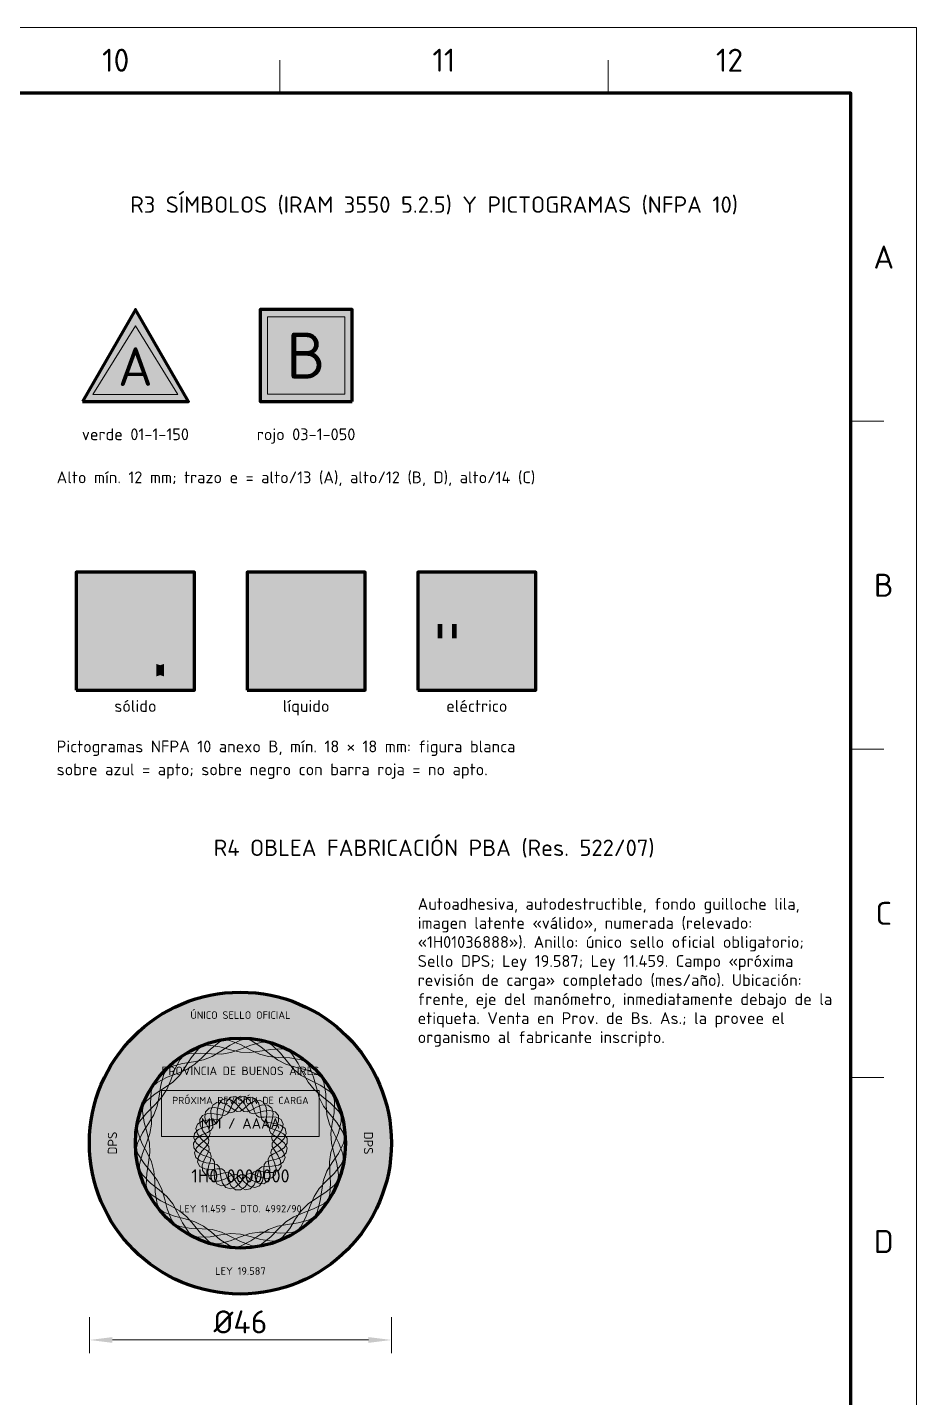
# Model space of a CAD drawing. Header units: millimetres. Extents: x 0 to 2382, y 0 to 420.
# Drawn here: x 2246.5 to 2382, y 211.2 to 420 of the extents above; entities that cross this region are included whole.
import ezdxf
from ezdxf.enums import TextEntityAlignment as Align

# ---------------------------------------------------------------- set-up
doc = ezdxf.new("R2010")
doc.units = ezdxf.units.MM
for name, color, linetype, lineweight in [('01-VISIBLE', 7, 'CONTINUOUS', 70), ('04-COTA', 3, 'CONTINUOUS', 18), ('06-TEXTO', 7, 'CONTINUOUS', 25), ('07-RECUADRO', 7, 'CONTINUOUS', 70), ('08-FINA', 5, 'CONTINUOUS', 18), ('13-GRAFICA', 30, 'CONTINUOUS', 18)]:
    doc.layers.add(name, color=color, linetype=linetype, lineweight=lineweight)
doc.styles.add('ISO3098', font='isocpeur.ttf')
doc.dimstyles.new('FLAMA-IRAM', dxfattribs={"dimtxt": 3.5, "dimasz": 3.5, "dimexe": 2, "dimexo": 1.5, "dimgap": 1, "dimtad": 1, "dimdec": 1, "dimtxsty": 'ISO3098', "dimblk": 'IRAM_FLECHA', "dimblk1": 'IRAM_FLECHA', "dimblk2": 'IRAM_FLECHA', "dimcen": 2.5, "dimclrd": 256, "dimclre": 256, "dimclrt": 256, "dimazin": 3, "dimtfac": 1, "dimtmove": 0, "dimatfit": 3, "dimlwd": 18, "dimlwe": 18})

# ---------------------------------------------------------------- blocks, each defined once
blk = doc.blocks.new('IRAM_FLECHA')
blk.add_solid([(0, 0), (-1, 0.125), (-1, -0.125)])

msp = doc.modelspace()

# ---------------------------------------------------------------- hatches: boundary and pattern name
at = {"layer": '13-GRAFICA', "true_color": 0x009146}
h = msp.add_hatch(color=7, dxfattribs=at)
h.dxf.hatch_style = 1
h.paths.add_polyline_path([(2254.917, 363), (2271.083, 363), (2263, 377)])
at = {"layer": '13-GRAFICA', "true_color": 0xc81e2d}
h = msp.add_hatch(color=7, dxfattribs=at)
h.dxf.hatch_style = 1
h.paths.add_polyline_path([(2296, 363), (2296, 377), (2282, 377), (2282, 363)])
at = {"layer": '13-GRAFICA', "true_color": 0x005eaa}
h = msp.add_hatch(color=7, dxfattribs=at)
h.dxf.hatch_style = 1
h.paths.add_polyline_path([(2272, 319), (2272, 337), (2254, 337), (2254, 319)])
h = msp.add_hatch(color=7, dxfattribs=at)
h.dxf.hatch_style = 1
h.paths.add_polyline_path([(2298, 319), (2298, 337), (2280, 337), (2280, 319)])
at = {"layer": '13-GRAFICA', "true_color": 0x191919}
h = msp.add_hatch(color=7, dxfattribs=at)
h.dxf.hatch_style = 1
h.paths.add_polyline_path([(2324, 319), (2324, 337), (2306, 337), (2306, 319)])
at = {"layer": '13-GRAFICA', "true_color": 0xc81e2d}
h = msp.add_hatch(color=7, dxfattribs=at)
h.dxf.hatch_style = 1
h.paths.add_polyline_path([(2306, 335.218), (2306, 337), (2307.782, 337), (2324, 320.782), (2324, 319), (2322.218, 319)])
at = {"layer": '13-GRAFICA', "true_color": 0xffffff}
h = msp.add_hatch(color=7, dxfattribs=at)
h.dxf.hatch_style = 1
h.paths.add_polyline_path([(2315.845, 326.656), (2315.819, 326.663), (2315.793, 326.672), (2315.768, 326.684), (2315.745, 326.699), (2315.723, 326.716), (2315.704, 326.735), (2315.686, 326.756), (2315.67, 326.778), (2315.657, 326.802), (2315.646, 326.828), (2314.926, 328.808), (2314.918, 328.834), (2314.913, 328.861), (2314.91, 328.888), (2314.91, 328.915), (2314.913, 328.943), (2314.919, 328.97), (2314.928, 328.996), (2314.939, 329.021), (2315.839, 330.821), (2315.851, 330.844), (2315.867, 330.865), (2315.884, 330.885), (2315.903, 330.904), (2315.923, 330.92), (2315.946, 330.934), (2315.969, 330.946), (2315.994, 330.956), (2316.019, 330.963), (2316.045, 330.968), (2316.071, 330.97), (2316.098, 330.969), (2316.124, 330.966), (2316.15, 330.961), (2316.175, 330.953), (2316.199, 330.942), (2316.222, 330.93), (2316.244, 330.915), (2316.264, 330.898), (2316.282, 330.879), (2316.299, 330.858), (2316.313, 330.836), (2316.609, 330.329), (2317.168, 332.565), (2317.176, 332.591), (2317.186, 332.616), (2317.199, 332.639), (2317.213, 332.661), (2317.23, 332.682), (2317.249, 332.701), (2317.27, 332.717), (2317.292, 332.732), (2317.316, 332.745), (2317.34, 332.755), (2317.366, 332.762), (2317.392, 332.767), (2317.419, 332.77), (2317.445, 332.77), (2317.472, 332.767), (2317.498, 332.761), (2317.523, 332.753), (2317.548, 332.743), (2317.571, 332.73), (2317.593, 332.715), (2317.614, 332.698), (2317.632, 332.679), (2317.649, 332.658), (2318.407, 331.609), (2318.872, 335.949), (2318.876, 335.975), (2318.883, 336.001), (2318.892, 336.027), (2318.904, 336.051), (2318.918, 336.074), (2318.934, 336.095), (2318.953, 336.115), (2318.973, 336.132), (2318.995, 336.148), (2319.019, 336.161), (2319.043, 336.172), (2319.069, 336.18), (2319.095, 336.186), (2319.122, 336.189), (2319.149, 336.19), (2319.176, 336.188), (2319.202, 336.183), (2319.228, 336.175), (2319.253, 336.165), (2319.277, 336.153), (2319.3, 336.138), (2319.32, 336.121), (2319.34, 336.102), (2319.357, 336.081), (2319.372, 336.059), (2319.384, 336.035), (2319.395, 336.01), (2319.402, 335.984), (2320.236, 332.572), (2320.708, 333.359), (2320.723, 333.381), (2320.74, 333.401), (2320.759, 333.42), (2320.779, 333.437), (2320.801, 333.452), (2320.825, 333.464), (2320.849, 333.474), (2320.875, 333.482), (2320.901, 333.487), (2320.927, 333.49), (2320.953, 333.49), (2320.98, 333.487), (2321.006, 333.482), (2321.031, 333.474), (2321.056, 333.464), (2321.079, 333.452), (2321.101, 333.437), (2321.121, 333.42), (2321.14, 333.401), (2321.157, 333.381), (2321.172, 333.359), (2321.184, 333.335), (2321.194, 333.311), (2321.202, 333.285), (2322.102, 329.685), (2322.107, 329.662), (2322.109, 329.638), (2322.11, 329.614), (2322.108, 329.591), (2322.105, 329.567), (2321.565, 326.867), (2321.558, 326.841), (2321.549, 326.816), (2321.538, 326.793), (2321.524, 326.77), (2321.509, 326.749), (2321.491, 326.729), (2321.471, 326.711), (2321.45, 326.695), (2321.427, 326.682), (2321.403, 326.671), (2321.378, 326.662), (2321.353, 326.655), (2321.326, 326.651), (2321.3, 326.65), (2315.9, 326.65), (2315.873, 326.651)])
h = msp.add_hatch(color=7, dxfattribs=at)
h.dxf.hatch_style = 1
h.paths.add_polyline_path([(2256.337, 328.53), (2256.318, 328.535), (2256.299, 328.542), (2256.281, 328.55), (2256.264, 328.561), (2256.249, 328.573), (2256.235, 328.587), (2256.222, 328.602), (2256.211, 328.618), (2256.201, 328.635), (2256.193, 328.654), (2255.675, 330.079), (2255.669, 330.098), (2255.665, 330.117), (2255.663, 330.137), (2255.664, 330.157), (2255.666, 330.176), (2255.67, 330.196), (2255.676, 330.214), (2255.684, 330.233), (2256.332, 331.529), (2256.341, 331.545), (2256.352, 331.561), (2256.364, 331.575), (2256.378, 331.588), (2256.393, 331.6), (2256.409, 331.61), (2256.426, 331.619), (2256.443, 331.626), (2256.462, 331.631), (2256.48, 331.634), (2256.499, 331.636), (2256.518, 331.636), (2256.537, 331.633), (2256.556, 331.629), (2256.574, 331.624), (2256.591, 331.616), (2256.608, 331.607), (2256.624, 331.596), (2256.638, 331.584), (2256.651, 331.57), (2256.663, 331.555), (2256.674, 331.54), (2256.886, 331.175), (2257.289, 332.785), (2257.295, 332.803), (2257.302, 332.821), (2257.311, 332.838), (2257.322, 332.854), (2257.334, 332.868), (2257.347, 332.882), (2257.362, 332.894), (2257.378, 332.905), (2257.395, 332.914), (2257.413, 332.921), (2257.431, 332.926), (2257.45, 332.93), (2257.469, 332.932), (2257.489, 332.932), (2257.508, 332.93), (2257.526, 332.926), (2257.545, 332.92), (2257.562, 332.913), (2257.579, 332.903), (2257.595, 332.892), (2257.61, 332.88), (2257.623, 332.866), (2257.635, 332.851), (2258.181, 332.096), (2258.516, 335.221), (2258.519, 335.24), (2258.523, 335.259), (2258.53, 335.277), (2258.539, 335.294), (2258.549, 335.311), (2258.561, 335.326), (2258.574, 335.34), (2258.589, 335.353), (2258.605, 335.364), (2258.621, 335.374), (2258.639, 335.382), (2258.658, 335.388), (2258.677, 335.392), (2258.696, 335.394), (2258.715, 335.394), (2258.735, 335.393), (2258.754, 335.389), (2258.772, 335.384), (2258.79, 335.376), (2258.807, 335.367), (2258.824, 335.357), (2258.839, 335.345), (2258.853, 335.331), (2258.865, 335.316), (2258.876, 335.3), (2258.885, 335.283), (2258.892, 335.265), (2258.898, 335.246), (2259.498, 332.789), (2259.838, 333.356), (2259.849, 333.372), (2259.861, 333.387), (2259.874, 333.4), (2259.889, 333.412), (2259.905, 333.423), (2259.922, 333.432), (2259.939, 333.439), (2259.958, 333.445), (2259.976, 333.448), (2259.995, 333.45), (2260.014, 333.45), (2260.033, 333.448), (2260.052, 333.445), (2260.07, 333.439), (2260.088, 333.432), (2260.105, 333.423), (2260.121, 333.412), (2260.135, 333.4), (2260.149, 333.386), (2260.161, 333.372), (2260.172, 333.356), (2260.181, 333.339), (2260.188, 333.321), (2260.193, 333.303), (2260.841, 330.711), (2260.845, 330.694), (2260.847, 330.677), (2260.847, 330.66), (2260.846, 330.643), (2260.843, 330.626), (2260.455, 328.682), (2260.45, 328.663), (2260.444, 328.645), (2260.435, 328.628), (2260.426, 328.612), (2260.414, 328.597), (2260.401, 328.582), (2260.387, 328.57), (2260.372, 328.558), (2260.356, 328.549), (2260.338, 328.54), (2260.32, 328.534), (2260.302, 328.529), (2260.283, 328.527), (2260.264, 328.526), (2256.376, 328.526), (2256.356, 328.527)])
h = msp.add_hatch(color=7, dxfattribs=at)
h.dxf.hatch_style = 1
h.paths.add_polyline_path([(2266.556, 328.759), (2267.095, 333.793), (2267.1, 333.824), (2267.108, 333.854), (2267.119, 333.884), (2267.132, 333.912), (2267.149, 333.938), (2267.168, 333.963), (2267.189, 333.986), (2267.213, 334.006), (2267.239, 334.024), (2267.266, 334.04), (2267.294, 334.052), (2267.324, 334.062), (2267.355, 334.069), (2267.364, 334.07), (2267.364, 323.007), (2266.196, 323.007), (2266.196, 329.257)])
h = msp.add_hatch(color=7, dxfattribs=at)
h.dxf.hatch_style = 1
h.paths.add_polyline_path([(2267.386, 334.073), (2267.417, 334.073), (2267.448, 334.07), (2267.479, 334.065), (2267.509, 334.056), (2267.538, 334.044), (2267.565, 334.03), (2267.591, 334.013), (2267.616, 333.993), (2267.638, 333.971), (2267.658, 333.947), (2267.675, 333.921), (2267.69, 333.893), (2267.702, 333.864), (2267.711, 333.834), (2268.678, 329.876), (2269.226, 330.789), (2269.243, 330.815), (2269.262, 330.838), (2269.284, 330.86), (2269.308, 330.88), (2269.334, 330.897), (2269.361, 330.911), (2269.389, 330.923), (2269.418, 330.932), (2269.449, 330.938), (2269.479, 330.941), (2269.51, 330.941), (2269.54, 330.938), (2269.571, 330.932), (2269.6, 330.923), (2269.628, 330.911), (2269.656, 330.897), (2269.681, 330.879), (2269.705, 330.86), (2269.727, 330.838), (2269.746, 330.814), (2269.763, 330.789), (2269.778, 330.762), (2269.789, 330.733), (2269.798, 330.704), (2270.842, 326.528), (2270.848, 326.501), (2270.851, 326.473), (2270.852, 326.446), (2270.85, 326.418), (2270.846, 326.391), (2270.275, 323.537), (2270.597, 322.543), (2269.11, 322.06), (2270.597, 321.577), (2270.153, 320.207), (2267.364, 321.113), (2267.364, 323.007), (2267.364, 334.07)])
h = msp.add_hatch(color=7, dxfattribs=at)
h.dxf.hatch_style = 1
h.paths.add_polyline_path([(2296.564, 320.996), (2296.131, 320.84), (2295.549, 320.704), (2294.84, 320.592), (2294.031, 320.509), (2293.153, 320.457), (2292.24, 320.44), (2291.327, 320.457), (2290.449, 320.509), (2289.64, 320.592), (2288.931, 320.704), (2288.349, 320.84), (2287.916, 320.996), (2287.65, 321.164), (2287.56, 321.34), (2287.65, 321.516), (2287.916, 321.684), (2288.316, 321.828), (2287.56, 323.906), (2287.56, 321.52), (2281.44, 321.52), (2281.44, 326.56), (2284.68, 329.44), (2287.56, 329.44), (2287.56, 324.959), (2288.595, 327.029), (2288.612, 327.059), (2288.632, 327.088), (2288.654, 327.114), (2288.68, 327.138), (2288.707, 327.16), (2288.736, 327.179), (2288.767, 327.195), (2288.8, 327.207), (2288.833, 327.217), (2288.867, 327.223), (2288.902, 327.226), (2288.937, 327.225), (2288.972, 327.221), (2289.006, 327.214), (2289.039, 327.203), (2289.071, 327.19), (2289.101, 327.173), (2289.13, 327.153), (2289.156, 327.13), (2289.181, 327.106), (2289.202, 327.078), (2289.221, 327.049), (2289.612, 326.38), (2290.35, 329.332), (2290.36, 329.366), (2290.374, 329.398), (2290.39, 329.429), (2290.41, 329.458), (2290.432, 329.486), (2290.457, 329.51), (2290.484, 329.533), (2290.514, 329.552), (2290.545, 329.568), (2290.577, 329.582), (2290.611, 329.592), (2290.646, 329.598), (2290.681, 329.602), (2290.716, 329.601), (2290.751, 329.598), (2290.785, 329.591), (2290.819, 329.58), (2290.851, 329.566), (2290.882, 329.549), (2290.911, 329.53), (2290.938, 329.507), (2290.963, 329.482), (2290.985, 329.454), (2291.985, 328.069), (2292.598, 333.798), (2292.604, 333.833), (2292.613, 333.867), (2292.625, 333.901), (2292.641, 333.933), (2292.66, 333.963), (2292.682, 333.991), (2292.706, 334.017), (2292.733, 334.04), (2292.762, 334.061), (2292.793, 334.078), (2292.825, 334.093), (2292.859, 334.104), (2292.894, 334.111), (2292.929, 334.116), (2292.965, 334.116), (2293, 334.113), (2293.035, 334.107), (2293.069, 334.097), (2293.102, 334.084), (2293.134, 334.067), (2293.163, 334.048), (2293.191, 334.025), (2293.216, 334), (2293.239, 333.973), (2293.259, 333.943), (2293.275, 333.912), (2293.289, 333.879), (2293.299, 333.845), (2294.4, 329.341), (2295.023, 330.379), (2295.043, 330.408), (2295.065, 330.435), (2295.09, 330.46), (2295.117, 330.482), (2295.146, 330.502), (2295.177, 330.518), (2295.209, 330.532), (2295.242, 330.542), (2295.277, 330.549), (2295.311, 330.552), (2295.346, 330.552), (2295.381, 330.549), (2295.416, 330.542), (2295.449, 330.532), (2295.481, 330.518), (2295.512, 330.502), (2295.541, 330.482), (2295.568, 330.46), (2295.593, 330.435), (2295.615, 330.408), (2295.635, 330.379), (2295.651, 330.348), (2295.664, 330.316), (2295.675, 330.282), (2296.863, 325.53), (2296.869, 325.5), (2296.872, 325.468), (2296.873, 325.437), (2296.871, 325.405), (2296.866, 325.374), (2296.158, 321.831), (2296.564, 321.684), (2296.83, 321.516), (2296.92, 321.34), (2296.83, 321.164)])
h = msp.add_hatch(color=7, dxfattribs=at)
h.dxf.hatch_style = 1
h.paths.add_polyline_path([(2263.407, 320.207), (2262.963, 321.577), (2264.45, 322.06), (2262.963, 322.543), (2263.262, 323.465), (2262.518, 325.51), (2262.509, 325.54), (2262.503, 325.571), (2262.5, 325.603), (2262.5, 325.635), (2262.504, 325.666), (2262.51, 325.697), (2262.52, 325.728), (2262.533, 325.757), (2263.577, 327.845), (2263.592, 327.872), (2263.609, 327.897), (2263.629, 327.92), (2263.651, 327.941), (2263.675, 327.96), (2263.701, 327.976), (2263.728, 327.99), (2263.757, 328.002), (2263.786, 328.01), (2263.816, 328.015), (2263.847, 328.018), (2263.877, 328.017), (2263.908, 328.014), (2263.938, 328.007), (2263.967, 327.998), (2263.995, 327.986), (2264.022, 327.971), (2264.047, 327.954), (2264.07, 327.934), (2264.092, 327.912), (2264.111, 327.888), (2264.127, 327.863), (2264.47, 327.275), (2265.119, 329.869), (2265.128, 329.898), (2265.14, 329.927), (2265.154, 329.954), (2265.172, 329.98), (2265.191, 330.004), (2265.213, 330.025), (2265.237, 330.045), (2265.263, 330.062), (2265.29, 330.077), (2265.319, 330.088), (2265.348, 330.097), (2265.379, 330.103), (2265.41, 330.106), (2265.441, 330.105), (2265.471, 330.102), (2265.502, 330.096), (2265.531, 330.087), (2265.559, 330.075), (2265.587, 330.06), (2265.612, 330.042), (2265.636, 330.022), (2265.657, 330), (2265.677, 329.976), (2266.196, 329.257), (2266.196, 323.007), (2266.196, 321.113)])
h = msp.add_hatch(color=7, dxfattribs=at)
h.dxf.hatch_style = 1
h.paths.add_polyline_path([(2279.918, 329.946), (2281.098, 330.772), (2282.956, 328.118), (2281.777, 327.292)])
h = msp.add_hatch(color=7, dxfattribs=at)
h.dxf.hatch_style = 1
h.paths.add_polyline_path([(2261.74, 328.36), (2260.84, 321.52), (2255.8, 321.52), (2254.9, 328.36)])
h = msp.add_hatch(color=7, dxfattribs=at)
h.dxf.hatch_style = 1
h.paths.add_polyline_path([(2307.08, 321.52), (2307.08, 329.08), (2309.06, 329.08), (2309.06, 326.92), (2309.06, 324.4), (2309.06, 321.52)])
h = msp.add_hatch(color=7, dxfattribs=at)
h.dxf.hatch_style = 1
h.paths.add_polyline_path([(2309.78, 329.08), (2309.78, 326.92), (2309.06, 326.92), (2309.06, 329.08)])
h = msp.add_hatch(color=7, dxfattribs=at)
h.dxf.hatch_style = 1
h.paths.add_polyline_path([(2309.78, 321.52), (2309.78, 324.4), (2309.78, 326.92), (2309.78, 329.08), (2311.22, 329.08), (2311.22, 326.92), (2311.22, 324.4), (2311.22, 321.52)])
h = msp.add_hatch(color=7, dxfattribs=at)
h.dxf.hatch_style = 1
h.paths.add_polyline_path([(2311.94, 329.08), (2311.94, 326.92), (2311.22, 326.92), (2311.22, 329.08)])
h = msp.add_hatch(color=7, dxfattribs=at)
h.dxf.hatch_style = 1
h.paths.add_polyline_path([(2313.92, 321.52), (2311.94, 321.52), (2311.94, 324.4), (2311.94, 326.92), (2311.94, 329.08), (2313.92, 329.08)])
h = msp.add_hatch(color=7, dxfattribs=at)
h.dxf.hatch_style = 1
h.paths.add_polyline_path([(2322.27, 320.433), (2322.305, 320.424), (2322.338, 320.413), (2322.37, 320.397), (2322.4, 320.379), (2322.428, 320.358), (2322.455, 320.335), (2322.478, 320.308), (2322.499, 320.28), (2322.517, 320.25), (2322.533, 320.218), (2322.544, 320.185), (2322.553, 320.15), (2322.558, 320.115), (2322.56, 320.08), (2322.558, 320.045), (2322.553, 320.01), (2322.544, 319.975), (2322.533, 319.942), (2322.517, 319.91), (2322.499, 319.88), (2322.478, 319.852), (2322.455, 319.825), (2322.428, 319.802), (2322.4, 319.781), (2322.37, 319.763), (2322.338, 319.747), (2322.305, 319.736), (2322.27, 319.727), (2322.235, 319.722), (2322.2, 319.72), (2318.24, 319.72), (2318.205, 319.722), (2318.17, 319.727), (2318.135, 319.736), (2318.102, 319.747), (2318.07, 319.763), (2318.04, 319.781), (2318.012, 319.802), (2317.985, 319.825), (2317.962, 319.852), (2317.941, 319.88), (2317.923, 319.91), (2317.907, 319.942), (2317.896, 319.975), (2317.887, 320.01), (2317.882, 320.045), (2317.88, 320.08), (2317.88, 321.52), (2316.08, 321.52), (2316.08, 324.76), (2316.8, 324.76), (2316.8, 326.56), (2317.34, 326.56), (2317.34, 324.76), (2319.14, 324.76), (2319.14, 326.56), (2319.68, 326.56), (2319.68, 324.76), (2320.4, 324.76), (2320.4, 321.52), (2318.6, 321.52), (2318.6, 320.44), (2322.2, 320.44), (2322.235, 320.438)])
h = msp.add_hatch(color=7, dxfattribs=at)
h.dxf.hatch_style = 1
h.paths.add_polyline_path([(2309.06, 321.52), (2309.06, 324.4), (2309.78, 324.4), (2309.78, 321.52)])
h = msp.add_hatch(color=7, dxfattribs=at)
h.dxf.hatch_style = 1
h.paths.add_polyline_path([(2311.22, 321.52), (2311.22, 324.4), (2311.94, 324.4), (2311.94, 321.52)])
h = msp.add_hatch(color=7, dxfattribs=at)
h.dxf.hatch_style = 1
h.paths.add_polyline_path([(2266.196, 321.113), (2266.196, 323.007), (2266.78, 322.817), (2267.364, 323.007), (2267.364, 321.113), (2266.78, 321.303)])
at = {"layer": '13-GRAFICA', "true_color": 0x6e46a0}
h = msp.add_hatch(color=7, dxfattribs=at)
h.dxf.hatch_style = 1
h.paths.add_polyline_path([(2263.141, 266.658), (2263.554, 267.042), (2263.977, 267.416), (2264.409, 267.779), (2264.85, 268.132), (2265.299, 268.474), (2265.756, 268.804), (2266.222, 269.124), (2266.695, 269.432), (2267.176, 269.728), (2267.663, 270.012), (2268.158, 270.284), (2268.659, 270.544), (2269.166, 270.792), (2269.679, 271.027), (2270.198, 271.249), (2270.722, 271.459), (2271.252, 271.656), (2271.785, 271.839), (2272.323, 272.01), (2272.866, 272.167), (2273.411, 272.311), (2273.961, 272.441), (2274.513, 272.558), (2275.068, 272.661), (2275.625, 272.751), (2276.185, 272.827), (2276.746, 272.889), (2277.308, 272.938), (2277.871, 272.972), (2278.436, 272.993), (2279, 273), (2279.564, 272.993), (2280.129, 272.972), (2280.692, 272.938), (2281.254, 272.889), (2281.815, 272.827), (2282.375, 272.751), (2282.932, 272.661), (2283.487, 272.558), (2284.039, 272.441), (2284.589, 272.311), (2285.134, 272.167), (2285.677, 272.01), (2286.215, 271.839), (2286.748, 271.656), (2287.278, 271.459), (2287.802, 271.249), (2288.321, 271.027), (2288.834, 270.792), (2289.341, 270.544), (2289.842, 270.284), (2290.337, 270.012), (2290.824, 269.728), (2291.305, 269.432), (2291.778, 269.124), (2292.244, 268.804), (2292.701, 268.474), (2293.15, 268.132), (2293.591, 267.779), (2294.023, 267.416), (2294.446, 267.042), (2294.859, 266.658), (2295, 266.521), (2295, 250), (2294.995, 250.393), (2294.981, 250.785), (2294.957, 251.177), (2294.923, 251.568), (2294.88, 251.959), (2294.827, 252.348), (2294.764, 252.735), (2294.693, 253.121), (2294.611, 253.506), (2294.521, 253.888), (2294.42, 254.267), (2294.311, 254.645), (2294.192, 255.019), (2294.065, 255.39), (2293.928, 255.758), (2293.782, 256.123), (2293.627, 256.484), (2293.464, 256.841), (2293.292, 257.194), (2293.111, 257.542), (2292.921, 257.886), (2292.724, 258.226), (2292.518, 258.56), (2292.304, 258.889), (2292.081, 259.213), (2291.851, 259.531), (2291.614, 259.844), (2291.368, 260.15), (2291.115, 260.451), (2290.855, 260.745), (2290.588, 261.033), (2290.314, 261.314), (2290.033, 261.588), (2289.745, 261.855), (2289.451, 262.115), (2289.15, 262.368), (2288.844, 262.614), (2288.531, 262.851), (2288.213, 263.081), (2287.889, 263.304), (2287.56, 263.518), (2287.226, 263.724), (2286.886, 263.921), (2286.542, 264.111), (2286.194, 264.292), (2285.841, 264.464), (2285.484, 264.627), (2285.123, 264.782), (2284.758, 264.928), (2284.39, 265.065), (2284.019, 265.192), (2283.645, 265.311), (2283.267, 265.42), (2282.888, 265.521), (2282.506, 265.611), (2282.121, 265.693), (2281.735, 265.764), (2281.348, 265.827), (2280.959, 265.88), (2280.568, 265.923), (2280.177, 265.957), (2279.785, 265.981), (2279.393, 265.995), (2279, 266), (2278.607, 265.995), (2278.215, 265.981), (2277.823, 265.957), (2277.432, 265.923), (2277.041, 265.88), (2276.652, 265.827), (2276.265, 265.764), (2275.879, 265.693), (2275.494, 265.611), (2275.112, 265.521), (2274.733, 265.42), (2274.355, 265.311), (2273.981, 265.192), (2273.61, 265.065), (2273.242, 264.928), (2272.877, 264.782), (2272.516, 264.627), (2272.159, 264.464), (2271.806, 264.292), (2271.458, 264.111), (2271.114, 263.921), (2270.774, 263.724), (2270.44, 263.518), (2270.111, 263.304), (2269.787, 263.081), (2269.469, 262.851), (2269.156, 262.614), (2268.85, 262.368), (2268.549, 262.115), (2268.255, 261.855), (2267.967, 261.588), (2267.686, 261.314), (2267.412, 261.033), (2267.145, 260.745), (2266.885, 260.451), (2266.632, 260.15), (2266.386, 259.844), (2266.149, 259.531), (2265.919, 259.213), (2265.696, 258.889), (2265.482, 258.56), (2265.276, 258.226), (2265.079, 257.886), (2264.889, 257.542), (2264.708, 257.194), (2264.536, 256.841), (2264.373, 256.484), (2264.218, 256.123), (2264.072, 255.758), (2263.935, 255.39), (2263.808, 255.019), (2263.689, 254.645), (2263.58, 254.267), (2263.479, 253.888), (2263.389, 253.506), (2263.307, 253.121), (2263.236, 252.735), (2263.173, 252.348), (2263.12, 251.959), (2263.077, 251.568), (2263.043, 251.177), (2263.019, 250.785), (2263.005, 250.393), (2263, 250), (2263, 266.521)])
h = msp.add_hatch(color=7, dxfattribs=at)
h.dxf.hatch_style = 1
h.paths.add_polyline_path([(2262.737, 233.737), (2262.342, 234.141), (2261.958, 234.554), (2261.584, 234.977), (2261.221, 235.409), (2260.868, 235.85), (2260.526, 236.299), (2260.196, 236.756), (2259.876, 237.222), (2259.568, 237.695), (2259.272, 238.176), (2258.988, 238.663), (2258.716, 239.158), (2258.456, 239.659), (2258.208, 240.166), (2257.973, 240.679), (2257.751, 241.198), (2257.541, 241.722), (2257.344, 242.252), (2257.161, 242.785), (2256.99, 243.323), (2256.833, 243.866), (2256.689, 244.411), (2256.559, 244.961), (2256.442, 245.513), (2256.339, 246.068), (2256.249, 246.625), (2256.173, 247.185), (2256.111, 247.746), (2256.062, 248.308), (2256.028, 248.871), (2256.007, 249.436), (2256, 250), (2256.007, 250.564), (2256.028, 251.129), (2256.062, 251.692), (2256.111, 252.254), (2256.173, 252.815), (2256.249, 253.375), (2256.339, 253.932), (2256.442, 254.487), (2256.559, 255.039), (2256.689, 255.589), (2256.833, 256.134), (2256.99, 256.677), (2257.161, 257.215), (2257.344, 257.748), (2257.541, 258.278), (2257.751, 258.802), (2257.973, 259.321), (2258.208, 259.834), (2258.456, 260.341), (2258.716, 260.842), (2258.988, 261.337), (2259.272, 261.824), (2259.568, 262.305), (2259.876, 262.778), (2260.196, 263.244), (2260.526, 263.701), (2260.868, 264.15), (2261.221, 264.591), (2261.584, 265.023), (2261.958, 265.446), (2262.342, 265.859), (2262.737, 266.263), (2263, 266.521), (2263, 250), (2263, 233.479)])
at = {"layer": '13-GRAFICA', "true_color": 0xd7beeb}
h = msp.add_hatch(color=7, dxfattribs=at)
h.dxf.hatch_style = 1
h.paths.add_polyline_path([(2295, 250), (2294.995, 249.607), (2294.981, 249.215), (2294.957, 248.823), (2294.923, 248.432), (2294.88, 248.041), (2294.827, 247.652), (2294.764, 247.265), (2294.693, 246.879), (2294.611, 246.494), (2294.521, 246.112), (2294.42, 245.733), (2294.311, 245.355), (2294.192, 244.981), (2294.065, 244.61), (2293.928, 244.242), (2293.782, 243.877), (2293.627, 243.516), (2293.464, 243.159), (2293.292, 242.806), (2293.111, 242.458), (2292.921, 242.114), (2292.724, 241.774), (2292.518, 241.44), (2292.304, 241.111), (2292.081, 240.787), (2291.851, 240.469), (2291.614, 240.156), (2291.368, 239.85), (2291.115, 239.549), (2290.855, 239.255), (2290.588, 238.967), (2290.314, 238.686), (2290.033, 238.412), (2289.745, 238.145), (2289.451, 237.885), (2289.15, 237.632), (2288.844, 237.386), (2288.531, 237.149), (2288.213, 236.919), (2287.889, 236.696), (2287.56, 236.482), (2287.226, 236.276), (2286.886, 236.079), (2286.542, 235.889), (2286.194, 235.708), (2285.841, 235.536), (2285.484, 235.373), (2285.123, 235.218), (2284.758, 235.072), (2284.39, 234.935), (2284.019, 234.808), (2283.645, 234.689), (2283.267, 234.58), (2282.888, 234.479), (2282.506, 234.389), (2282.121, 234.307), (2281.735, 234.236), (2281.348, 234.173), (2280.959, 234.12), (2280.568, 234.077), (2280.177, 234.043), (2279.785, 234.019), (2279.393, 234.005), (2279, 234), (2278.607, 234.005), (2278.215, 234.019), (2277.823, 234.043), (2277.432, 234.077), (2277.041, 234.12), (2276.652, 234.173), (2276.265, 234.236), (2275.879, 234.307), (2275.494, 234.389), (2275.112, 234.479), (2274.733, 234.58), (2274.355, 234.689), (2273.981, 234.808), (2273.61, 234.935), (2273.242, 235.072), (2272.877, 235.218), (2272.516, 235.373), (2272.159, 235.536), (2271.806, 235.708), (2271.458, 235.889), (2271.114, 236.079), (2270.774, 236.276), (2270.44, 236.482), (2270.111, 236.696), (2269.787, 236.919), (2269.469, 237.149), (2269.156, 237.386), (2268.85, 237.632), (2268.549, 237.885), (2268.255, 238.145), (2267.967, 238.412), (2267.686, 238.686), (2267.412, 238.967), (2267.145, 239.255), (2266.885, 239.549), (2266.632, 239.85), (2266.386, 240.156), (2266.149, 240.469), (2265.919, 240.787), (2265.696, 241.111), (2265.482, 241.44), (2265.276, 241.774), (2265.079, 242.114), (2264.889, 242.458), (2264.708, 242.806), (2264.536, 243.159), (2264.373, 243.516), (2264.218, 243.877), (2264.072, 244.242), (2263.935, 244.61), (2263.808, 244.981), (2263.689, 245.355), (2263.58, 245.733), (2263.479, 246.112), (2263.389, 246.494), (2263.307, 246.879), (2263.236, 247.265), (2263.173, 247.652), (2263.12, 248.041), (2263.077, 248.432), (2263.043, 248.823), (2263.019, 249.215), (2263.005, 249.607), (2263, 250), (2263.005, 250.393), (2263.019, 250.785), (2263.043, 251.177), (2263.077, 251.568), (2263.12, 251.959), (2263.173, 252.348), (2263.236, 252.735), (2263.307, 253.121), (2263.389, 253.506), (2263.479, 253.888), (2263.58, 254.267), (2263.689, 254.645), (2263.808, 255.019), (2263.935, 255.39), (2264.072, 255.758), (2264.218, 256.123), (2264.373, 256.484), (2264.536, 256.841), (2264.708, 257.194), (2264.889, 257.542), (2265.079, 257.886), (2265.276, 258.226), (2265.482, 258.56), (2265.696, 258.889), (2265.919, 259.213), (2266.149, 259.531), (2266.386, 259.844), (2266.632, 260.15), (2266.885, 260.451), (2267.145, 260.745), (2267.412, 261.033), (2267.686, 261.314), (2267.967, 261.588), (2268.255, 261.855), (2268.549, 262.115), (2268.85, 262.368), (2269.156, 262.614), (2269.469, 262.851), (2269.787, 263.081), (2270.111, 263.304), (2270.44, 263.518), (2270.774, 263.724), (2271.114, 263.921), (2271.458, 264.111), (2271.806, 264.292), (2272.159, 264.464), (2272.516, 264.627), (2272.877, 264.782), (2273.242, 264.928), (2273.61, 265.065), (2273.981, 265.192), (2274.355, 265.311), (2274.733, 265.42), (2275.112, 265.521), (2275.494, 265.611), (2275.879, 265.693), (2276.265, 265.764), (2276.652, 265.827), (2277.041, 265.88), (2277.432, 265.923), (2277.823, 265.957), (2278.215, 265.981), (2278.607, 265.995), (2279, 266), (2279.393, 265.995), (2279.785, 265.981), (2280.177, 265.957), (2280.568, 265.923), (2280.959, 265.88), (2281.348, 265.827), (2281.735, 265.764), (2282.121, 265.693), (2282.506, 265.611), (2282.888, 265.521), (2283.267, 265.42), (2283.645, 265.311), (2284.019, 265.192), (2284.39, 265.065), (2284.758, 264.928), (2285.123, 264.782), (2285.484, 264.627), (2285.841, 264.464), (2286.194, 264.292), (2286.542, 264.111), (2286.886, 263.921), (2287.226, 263.724), (2287.56, 263.518), (2287.889, 263.304), (2288.213, 263.081), (2288.531, 262.851), (2288.844, 262.614), (2289.15, 262.368), (2289.451, 262.115), (2289.745, 261.855), (2290.033, 261.588), (2290.314, 261.314), (2290.588, 261.033), (2290.855, 260.745), (2291.115, 260.451), (2291.368, 260.15), (2291.614, 259.844), (2291.851, 259.531), (2292.081, 259.213), (2292.304, 258.889), (2292.518, 258.56), (2292.724, 258.226), (2292.921, 257.886), (2293.111, 257.542), (2293.292, 257.194), (2293.464, 256.841), (2293.627, 256.484), (2293.782, 256.123), (2293.928, 255.758), (2294.065, 255.39), (2294.192, 255.019), (2294.311, 254.645), (2294.42, 254.267), (2294.521, 253.888), (2294.611, 253.506), (2294.693, 253.121), (2294.764, 252.735), (2294.827, 252.348), (2294.88, 251.959), (2294.923, 251.568), (2294.957, 251.177), (2294.981, 250.785), (2294.995, 250.393)])
at = {"layer": '13-GRAFICA', "true_color": 0x6e46a0}
h = msp.add_hatch(color=7, dxfattribs=at)
h.dxf.hatch_style = 1
h.paths.add_polyline_path([(2301.972, 248.871), (2301.938, 248.308), (2301.889, 247.746), (2301.827, 247.185), (2301.751, 246.625), (2301.661, 246.068), (2301.558, 245.513), (2301.441, 244.961), (2301.311, 244.411), (2301.167, 243.866), (2301.01, 243.323), (2300.839, 242.785), (2300.656, 242.252), (2300.459, 241.722), (2300.249, 241.198), (2300.027, 240.679), (2299.792, 240.166), (2299.544, 239.659), (2299.284, 239.158), (2299.012, 238.663), (2298.728, 238.176), (2298.432, 237.695), (2298.124, 237.222), (2297.804, 236.756), (2297.474, 236.299), (2297.132, 235.85), (2296.779, 235.409), (2296.416, 234.977), (2296.042, 234.554), (2295.658, 234.141), (2295.263, 233.737), (2295, 233.479), (2295, 250), (2295, 266.521), (2295.263, 266.263), (2295.658, 265.859), (2296.042, 265.446), (2296.416, 265.023), (2296.779, 264.591), (2297.132, 264.15), (2297.474, 263.701), (2297.804, 263.244), (2298.124, 262.778), (2298.432, 262.305), (2298.728, 261.824), (2299.012, 261.337), (2299.284, 260.842), (2299.544, 260.341), (2299.792, 259.834), (2300.027, 259.321), (2300.249, 258.802), (2300.459, 258.278), (2300.656, 257.748), (2300.839, 257.215), (2301.01, 256.677), (2301.167, 256.134), (2301.311, 255.589), (2301.441, 255.039), (2301.558, 254.487), (2301.661, 253.932), (2301.751, 253.375), (2301.827, 252.815), (2301.889, 252.254), (2301.938, 251.692), (2301.972, 251.129), (2301.993, 250.564), (2302, 250), (2301.993, 249.436)])
at = {"layer": '13-GRAFICA', "true_color": 0xf58c1e}
h = msp.add_hatch(color=7, dxfattribs=at)
h.dxf.hatch_style = 1
h.paths.add_polyline_path([(2291, 251), (2291, 258), (2267, 258), (2267, 251)])
at = {"layer": '13-GRAFICA', "true_color": 0x6e46a0}
h = msp.add_hatch(color=7, dxfattribs=at)
h.dxf.hatch_style = 1
h.paths.add_polyline_path([(2294.859, 233.342), (2294.446, 232.958), (2294.023, 232.584), (2293.591, 232.221), (2293.15, 231.868), (2292.701, 231.526), (2292.244, 231.196), (2291.778, 230.876), (2291.305, 230.568), (2290.824, 230.272), (2290.337, 229.988), (2289.842, 229.716), (2289.341, 229.456), (2288.834, 229.208), (2288.321, 228.973), (2287.802, 228.751), (2287.278, 228.541), (2286.748, 228.344), (2286.215, 228.161), (2285.677, 227.99), (2285.134, 227.833), (2284.589, 227.689), (2284.039, 227.559), (2283.487, 227.442), (2282.932, 227.339), (2282.375, 227.249), (2281.815, 227.173), (2281.254, 227.111), (2280.692, 227.062), (2280.129, 227.028), (2279.564, 227.007), (2279, 227), (2278.436, 227.007), (2277.871, 227.028), (2277.308, 227.062), (2276.746, 227.111), (2276.185, 227.173), (2275.625, 227.249), (2275.068, 227.339), (2274.513, 227.442), (2273.961, 227.559), (2273.411, 227.689), (2272.866, 227.833), (2272.323, 227.99), (2271.785, 228.161), (2271.252, 228.344), (2270.722, 228.541), (2270.198, 228.751), (2269.679, 228.973), (2269.166, 229.208), (2268.659, 229.456), (2268.158, 229.716), (2267.663, 229.988), (2267.176, 230.272), (2266.695, 230.568), (2266.222, 230.876), (2265.756, 231.196), (2265.299, 231.526), (2264.85, 231.868), (2264.409, 232.221), (2263.977, 232.584), (2263.554, 232.958), (2263.141, 233.342), (2263, 233.479), (2263, 250), (2263.005, 249.607), (2263.019, 249.215), (2263.043, 248.823), (2263.077, 248.432), (2263.12, 248.041), (2263.173, 247.652), (2263.236, 247.265), (2263.307, 246.879), (2263.389, 246.494), (2263.479, 246.112), (2263.58, 245.733), (2263.689, 245.355), (2263.808, 244.981), (2263.935, 244.61), (2264.072, 244.242), (2264.218, 243.877), (2264.373, 243.516), (2264.536, 243.159), (2264.708, 242.806), (2264.889, 242.458), (2265.079, 242.114), (2265.276, 241.774), (2265.482, 241.44), (2265.696, 241.111), (2265.919, 240.787), (2266.149, 240.469), (2266.386, 240.156), (2266.632, 239.85), (2266.885, 239.549), (2267.145, 239.255), (2267.412, 238.967), (2267.686, 238.686), (2267.967, 238.412), (2268.255, 238.145), (2268.549, 237.885), (2268.85, 237.632), (2269.156, 237.386), (2269.469, 237.149), (2269.787, 236.919), (2270.111, 236.696), (2270.44, 236.482), (2270.774, 236.276), (2271.114, 236.079), (2271.458, 235.889), (2271.806, 235.708), (2272.159, 235.536), (2272.516, 235.373), (2272.877, 235.218), (2273.242, 235.072), (2273.61, 234.935), (2273.981, 234.808), (2274.355, 234.689), (2274.733, 234.58), (2275.112, 234.479), (2275.494, 234.389), (2275.879, 234.307), (2276.265, 234.236), (2276.652, 234.173), (2277.041, 234.12), (2277.432, 234.077), (2277.823, 234.043), (2278.215, 234.019), (2278.607, 234.005), (2279, 234), (2279.393, 234.005), (2279.785, 234.019), (2280.177, 234.043), (2280.568, 234.077), (2280.959, 234.12), (2281.348, 234.173), (2281.735, 234.236), (2282.121, 234.307), (2282.506, 234.389), (2282.888, 234.479), (2283.267, 234.58), (2283.645, 234.689), (2284.019, 234.808), (2284.39, 234.935), (2284.758, 235.072), (2285.123, 235.218), (2285.484, 235.373), (2285.841, 235.536), (2286.194, 235.708), (2286.542, 235.889), (2286.886, 236.079), (2287.226, 236.276), (2287.56, 236.482), (2287.889, 236.696), (2288.213, 236.919), (2288.531, 237.149), (2288.844, 237.386), (2289.15, 237.632), (2289.451, 237.885), (2289.745, 238.145), (2290.033, 238.412), (2290.314, 238.686), (2290.588, 238.967), (2290.855, 239.255), (2291.115, 239.549), (2291.368, 239.85), (2291.614, 240.156), (2291.851, 240.469), (2292.081, 240.787), (2292.304, 241.111), (2292.518, 241.44), (2292.724, 241.774), (2292.921, 242.114), (2293.111, 242.458), (2293.292, 242.806), (2293.464, 243.159), (2293.627, 243.516), (2293.782, 243.877), (2293.928, 244.242), (2294.065, 244.61), (2294.192, 244.981), (2294.311, 245.355), (2294.42, 245.733), (2294.521, 246.112), (2294.611, 246.494), (2294.693, 246.879), (2294.764, 247.265), (2294.827, 247.652), (2294.88, 248.041), (2294.923, 248.432), (2294.957, 248.823), (2294.981, 249.215), (2294.995, 249.607), (2295, 250), (2295, 233.479)])

# ---------------------------------------------------------------- linework, layer by layer
at = {"layer": '01-VISIBLE'}
for points in [[(2254.917, 363), (2271.083, 363), (2263, 377)], [(2296, 363), (2296, 377), (2282, 377), (2282, 363)], [(2254, 319), (2272, 319), (2272, 337), (2254, 337)], [(2280, 319), (2298, 319), (2298, 337), (2280, 337)], [(2306, 319), (2324, 319), (2324, 337), (2306, 337)]]:
    msp.add_lwpolyline(points, close=True, dxfattribs=at)
for radius in [23, 16]:
    msp.add_circle((2279, 250), radius, dxfattribs=at)
at = {"layer": '07-RECUADRO'}
msp.add_lwpolyline([(1813, 10), (2372, 10), (2372, 410), (1813, 410)], close=True, dxfattribs=at)
at = {"layer": '08-FINA'}
for p, q in [((2285, 410), (2285, 415)), ((2335, 410), (2335, 415)), ((2372, 360), (2377, 360)), ((2372, 310), (2377, 310)), ((2372, 260), (2377, 260))]:
    msp.add_line(p, q, dxfattribs=at)
for points in [[(1788, 0), (2382, 0), (2382, 420), (1788, 420)], [(2267, 251), (2291, 251), (2291, 258), (2267, 258)]]:
    msp.add_lwpolyline(points, close=True, dxfattribs=at)
at = {"layer": '13-GRAFICA', "true_color": 0xffffff}
for points in [[(2294.88, 364.12), (2294.88, 375.88), (2283.12, 375.88), (2283.12, 364.12)], [(2256.534, 364.05), (2269.466, 364.05), (2263, 374.55)]]:
    msp.add_lwpolyline(points, close=True, dxfattribs=at)
at = {"layer": '13-GRAFICA', "true_color": 0xbea0dc}
for points in [[(2287.817, 262.135), (2286.853, 263.601), (2285.565, 264.746), (2283.988, 265.351), (2282.265, 265.362), (2280.568, 264.918), (2279, 264.295), (2277.551, 263.783), (2276.119, 263.556), (2274.583, 263.595), (2272.899, 263.703), (2271.147, 263.601), (2269.512, 263.059), (2268.199, 261.995), (2267.329, 260.509), (2266.865, 258.817), (2266.62, 257.147), (2266.339, 255.637), (2265.82, 254.283), (2265.018, 252.972), (2264.082, 251.568), (2263.295, 250), (2262.947, 248.313), (2263.211, 246.644), (2264.063, 245.147), (2265.297, 243.899), (2266.62, 242.853), (2267.788, 241.854), (2268.701, 240.727), (2269.435, 239.377), (2270.183, 237.865), (2271.147, 236.399), (2272.435, 235.254), (2274.012, 234.649), (2275.735, 234.638), (2277.432, 235.082), (2279, 235.705), (2280.449, 236.217), (2281.881, 236.444), (2283.417, 236.405), (2285.101, 236.297), (2286.853, 236.399), (2288.488, 236.941), (2289.801, 238.005), (2290.671, 239.491), (2291.135, 241.183), (2291.38, 242.853), (2291.661, 244.363), (2292.18, 245.717), (2292.982, 247.028), (2293.918, 248.432), (2294.705, 250), (2295.053, 251.687), (2294.789, 253.356), (2293.937, 254.853), (2292.703, 256.101), (2291.38, 257.147), (2290.212, 258.146), (2289.299, 259.273), (2288.565, 260.623), (2287.817, 262.135)], [(2279, 265), (2277.358, 265.619), (2275.644, 265.789), (2274.012, 265.351), (2272.612, 264.348), (2271.5, 262.99), (2270.598, 261.565), (2269.727, 260.299), (2268.701, 259.273), (2267.435, 258.402), (2266.01, 257.5), (2264.652, 256.388), (2263.649, 254.988), (2263.211, 253.356), (2263.381, 251.642), (2264, 250), (2264.784, 248.506), (2265.444, 247.119), (2265.82, 245.717), (2265.941, 244.186), (2266.01, 242.5), (2266.294, 240.769), (2267.005, 239.199), (2268.199, 238.005), (2269.769, 237.294), (2271.5, 237.01), (2273.186, 236.941), (2274.717, 236.82), (2276.119, 236.444), (2277.506, 235.784), (2279, 235), (2280.642, 234.381), (2282.356, 234.211), (2283.988, 234.649), (2285.388, 235.652), (2286.5, 237.01), (2287.402, 238.435), (2288.273, 239.701), (2289.299, 240.727), (2290.565, 241.598), (2291.99, 242.5), (2293.348, 243.612), (2294.351, 245.012), (2294.789, 246.644), (2294.619, 248.358), (2294, 250), (2293.216, 251.494), (2292.556, 252.881), (2292.18, 254.283), (2292.059, 255.814), (2291.99, 257.5), (2291.706, 259.231), (2290.995, 260.801), (2289.801, 261.995), (2288.231, 262.706), (2286.5, 262.99), (2284.814, 263.059), (2283.283, 263.18), (2281.881, 263.556), (2280.494, 264.216), (2279, 265)], [(2270.183, 262.135), (2268.491, 261.671), (2267.005, 260.801), (2265.941, 259.488), (2265.399, 257.853), (2265.297, 256.101), (2265.405, 254.417), (2265.444, 252.881), (2265.217, 251.449), (2264.705, 250), (2264.082, 248.432), (2263.638, 246.735), (2263.649, 245.012), (2264.254, 243.435), (2265.399, 242.147), (2266.865, 241.183), (2268.377, 240.435), (2269.727, 239.701), (2270.854, 238.788), (2271.853, 237.62), (2272.899, 236.297), (2274.147, 235.063), (2275.644, 234.211), (2277.313, 233.947), (2279, 234.295), (2280.568, 235.082), (2281.972, 236.018), (2283.283, 236.82), (2284.637, 237.339), (2286.147, 237.62), (2287.817, 237.865), (2289.509, 238.329), (2290.995, 239.199), (2292.059, 240.512), (2292.601, 242.147), (2292.703, 243.899), (2292.595, 245.583), (2292.556, 247.119), (2292.783, 248.551), (2293.295, 250), (2293.918, 251.568), (2294.362, 253.265), (2294.351, 254.988), (2293.746, 256.565), (2292.601, 257.853), (2291.135, 258.817), (2289.623, 259.565), (2288.273, 260.299), (2287.146, 261.212), (2286.147, 262.38), (2285.101, 263.703), (2283.853, 264.937), (2282.356, 265.789), (2280.687, 266.053), (2279, 265.705), (2277.432, 264.918), (2276.028, 263.982), (2274.717, 263.18), (2273.363, 262.661), (2271.853, 262.38), (2270.183, 262.135)], [(2293.266, 254.635), (2293.348, 256.388), (2292.979, 258.071), (2292.059, 259.488), (2290.671, 260.509), (2289.037, 261.147), (2287.402, 261.565), (2285.929, 262.002), (2284.637, 262.661), (2283.417, 263.595), (2282.119, 264.672), (2280.642, 265.619), (2279, 266.141), (2277.313, 266.053), (2275.735, 265.362), (2274.365, 264.266), (2273.186, 263.059), (2272.071, 262.002), (2270.854, 261.212), (2269.435, 260.623), (2267.853, 260.037), (2266.294, 259.231), (2265.021, 258.071), (2264.254, 256.565), (2264.063, 254.853), (2264.328, 253.119), (2264.784, 251.494), (2265.141, 250), (2265.217, 248.551), (2265.018, 247.028), (2264.734, 245.365), (2264.652, 243.612), (2265.021, 241.929), (2265.941, 240.512), (2267.329, 239.491), (2268.963, 238.853), (2270.598, 238.435), (2272.071, 237.998), (2273.363, 237.339), (2274.583, 236.405), (2275.881, 235.328), (2277.358, 234.381), (2279, 233.859), (2280.687, 233.947), (2282.265, 234.638), (2283.635, 235.734), (2284.814, 236.941), (2285.929, 237.998), (2287.146, 238.788), (2288.565, 239.377), (2290.147, 239.963), (2291.706, 240.769), (2292.979, 241.929), (2293.746, 243.435), (2293.937, 245.147), (2293.672, 246.881), (2293.216, 248.506), (2292.859, 250), (2292.783, 251.449), (2292.982, 252.972), (2293.266, 254.635)], [(2264.734, 254.635), (2263.638, 253.265), (2262.947, 251.687), (2262.859, 250), (2263.381, 248.358), (2264.328, 246.881), (2265.405, 245.583), (2266.339, 244.363), (2266.998, 243.071), (2267.435, 241.598), (2267.853, 239.963), (2268.491, 238.329), (2269.512, 236.941), (2270.929, 236.021), (2272.612, 235.652), (2274.365, 235.734), (2276.028, 236.018), (2277.551, 236.217), (2279, 236.141), (2280.494, 235.784), (2282.119, 235.328), (2283.853, 235.063), (2285.565, 235.254), (2287.071, 236.021), (2288.231, 237.294), (2289.037, 238.853), (2289.623, 240.435), (2290.212, 241.854), (2291.002, 243.071), (2292.059, 244.186), (2293.266, 245.365), (2294.362, 246.735), (2295.053, 248.313), (2295.141, 250), (2294.619, 251.642), (2293.672, 253.119), (2292.595, 254.417), (2291.661, 255.637), (2291.002, 256.929), (2290.565, 258.402), (2290.147, 260.037), (2289.509, 261.671), (2288.488, 263.059), (2287.071, 263.979), (2285.388, 264.348), (2283.635, 264.266), (2281.972, 263.982), (2280.449, 263.783), (2279, 263.859), (2277.506, 264.216), (2275.881, 264.672), (2274.147, 264.937), (2272.435, 264.746), (2270.929, 263.979), (2269.769, 262.706), (2268.963, 261.147), (2268.377, 259.565), (2267.788, 258.146), (2266.998, 256.929), (2265.941, 255.814), (2264.734, 254.635)], [(2285, 250), (2285.669, 250.701), (2285.985, 251.485), (2285.792, 252.207), (2285.126, 252.727), (2284.196, 253), (2283.283, 253.112), (2282.611, 253.251), (2282.251, 253.611), (2282.112, 254.283), (2282, 255.196), (2281.727, 256.126), (2281.207, 256.792), (2280.485, 256.985), (2279.701, 256.669), (2279, 256), (2278.447, 255.266), (2277.99, 254.753), (2277.499, 254.621), (2276.846, 254.837), (2276, 255.196), (2275.059, 255.425), (2274.222, 255.307), (2273.693, 254.778), (2273.575, 253.941), (2273.804, 253), (2274.163, 252.154), (2274.379, 251.501), (2274.247, 251.01), (2273.734, 250.553), (2273, 250), (2272.331, 249.299), (2272.015, 248.515), (2272.208, 247.793), (2272.874, 247.273), (2273.804, 247), (2274.717, 246.888), (2275.389, 246.749), (2275.749, 246.389), (2275.888, 245.717), (2276, 244.804), (2276.273, 243.874), (2276.793, 243.208), (2277.515, 243.015), (2278.299, 243.331), (2279, 244), (2279.553, 244.734), (2280.01, 245.247), (2280.501, 245.379), (2281.154, 245.163), (2282, 244.804), (2282.941, 244.575), (2283.778, 244.693), (2284.307, 245.222), (2284.425, 246.059), (2284.196, 247), (2283.837, 247.846), (2283.621, 248.499), (2283.753, 248.99), (2284.266, 249.447), (2285, 250)], [(2274.146, 253.527), (2273.193, 253.353), (2272.476, 252.905), (2272.208, 252.207), (2272.441, 251.394), (2273.033, 250.627), (2273.705, 250), (2274.168, 249.492), (2274.247, 248.99), (2273.964, 248.364), (2273.519, 247.56), (2273.193, 246.647), (2273.223, 245.802), (2273.693, 245.222), (2274.513, 245.017), (2275.473, 245.146), (2276.353, 245.415), (2277.024, 245.561), (2277.499, 245.379), (2277.899, 244.821), (2278.373, 244.033), (2279, 243.295), (2279.746, 242.898), (2280.485, 243.015), (2281.072, 243.623), (2281.44, 244.519), (2281.647, 245.415), (2281.856, 246.069), (2282.251, 246.389), (2282.935, 246.457), (2283.854, 246.473), (2284.807, 246.647), (2285.524, 247.095), (2285.792, 247.793), (2285.559, 248.606), (2284.967, 249.373), (2284.295, 250), (2283.832, 250.508), (2283.753, 251.01), (2284.036, 251.636), (2284.481, 252.44), (2284.807, 253.353), (2284.777, 254.198), (2284.307, 254.778), (2283.487, 254.983), (2282.527, 254.854), (2281.647, 254.585), (2280.976, 254.439), (2280.501, 254.621), (2280.101, 255.179), (2279.627, 255.967), (2279, 256.705), (2278.254, 257.102), (2277.515, 256.985), (2276.928, 256.377), (2276.56, 255.481), (2276.353, 254.585), (2276.144, 253.931), (2275.749, 253.611), (2275.065, 253.543), (2274.146, 253.527)], [(2280.854, 255.706), (2280.394, 256.559), (2279.746, 257.102), (2279, 257.141), (2278.299, 256.669), (2277.753, 255.869), (2277.364, 255.036), (2277.024, 254.439), (2276.571, 254.208), (2275.888, 254.283), (2274.985, 254.459), (2274.017, 254.487), (2273.223, 254.198), (2272.815, 253.571), (2272.874, 252.727), (2273.294, 251.854), (2273.821, 251.101), (2274.168, 250.508), (2274.141, 250), (2273.734, 249.447), (2273.131, 248.753), (2272.623, 247.928), (2272.476, 247.095), (2272.815, 246.429), (2273.575, 246.059), (2274.541, 245.985), (2275.457, 246.065), (2276.144, 246.069), (2276.571, 245.792), (2276.846, 245.163), (2277.146, 244.294), (2277.606, 243.441), (2278.254, 242.898), (2279, 242.859), (2279.701, 243.331), (2280.247, 244.131), (2280.636, 244.964), (2280.976, 245.561), (2281.429, 245.792), (2282.112, 245.717), (2283.015, 245.541), (2283.983, 245.513), (2284.777, 245.802), (2285.185, 246.429), (2285.126, 247.273), (2284.706, 248.146), (2284.179, 248.899), (2283.832, 249.492), (2283.859, 250), (2284.266, 250.553), (2284.869, 251.247), (2285.377, 252.072), (2285.524, 252.905), (2285.185, 253.571), (2284.425, 253.941), (2283.459, 254.015), (2282.543, 253.935), (2281.856, 253.931), (2281.429, 254.208), (2281.154, 254.837), (2280.854, 255.706)], [(2277.146, 255.706), (2276.273, 256.126), (2275.429, 256.185), (2274.802, 255.777), (2274.513, 254.983), (2274.541, 254.015), (2274.717, 253.112), (2274.792, 252.429), (2274.561, 251.976), (2273.964, 251.636), (2273.131, 251.247), (2272.331, 250.701), (2271.859, 250), (2271.898, 249.254), (2272.441, 248.606), (2273.294, 248.146), (2274.163, 247.846), (2274.792, 247.571), (2275.069, 247.144), (2275.065, 246.457), (2274.985, 245.541), (2275.059, 244.575), (2275.429, 243.815), (2276.095, 243.476), (2276.928, 243.623), (2277.753, 244.131), (2278.447, 244.734), (2279, 245.141), (2279.508, 245.168), (2280.101, 244.821), (2280.854, 244.294), (2281.727, 243.874), (2282.571, 243.815), (2283.198, 244.223), (2283.487, 245.017), (2283.459, 245.985), (2283.283, 246.888), (2283.208, 247.571), (2283.439, 248.024), (2284.036, 248.364), (2284.869, 248.753), (2285.669, 249.299), (2286.141, 250), (2286.102, 250.746), (2285.559, 251.394), (2284.706, 251.854), (2283.837, 252.154), (2283.208, 252.429), (2282.931, 252.856), (2282.935, 253.543), (2283.015, 254.459), (2282.941, 255.425), (2282.571, 256.185), (2281.905, 256.524), (2281.072, 256.377), (2280.247, 255.869), (2279.553, 255.266), (2279, 254.859), (2278.492, 254.832), (2277.899, 255.179), (2277.146, 255.706)], [(2283.854, 253.527), (2283.983, 254.487), (2283.778, 255.307), (2283.198, 255.777), (2282.353, 255.807), (2281.44, 255.481), (2280.636, 255.036), (2280.01, 254.753), (2279.508, 254.832), (2279, 255.295), (2278.373, 255.967), (2277.606, 256.559), (2276.793, 256.792), (2276.095, 256.524), (2275.647, 255.807), (2275.473, 254.854), (2275.457, 253.935), (2275.389, 253.251), (2275.069, 252.856), (2274.415, 252.647), (2273.519, 252.44), (2272.623, 252.072), (2272.015, 251.485), (2271.898, 250.746), (2272.295, 250), (2273.033, 249.373), (2273.821, 248.899), (2274.379, 248.499), (2274.561, 248.024), (2274.415, 247.353), (2274.146, 246.473), (2274.017, 245.513), (2274.222, 244.693), (2274.802, 244.223), (2275.647, 244.193), (2276.56, 244.519), (2277.364, 244.964), (2277.99, 245.247), (2278.492, 245.168), (2279, 244.705), (2279.627, 244.033), (2280.394, 243.441), (2281.207, 243.208), (2281.905, 243.476), (2282.353, 244.193), (2282.527, 245.146), (2282.543, 246.065), (2282.611, 246.749), (2282.931, 247.144), (2283.585, 247.353), (2284.481, 247.56), (2285.377, 247.928), (2285.985, 248.515), (2286.102, 249.254), (2285.705, 250), (2284.967, 250.627), (2284.179, 251.101), (2283.621, 251.501), (2283.439, 251.976), (2283.585, 252.647), (2283.854, 253.527)]]:
    msp.add_lwpolyline(points, dxfattribs=at)

# ---------------------------------------------------------------- texts
at = {"layer": '06-TEXTO', "style": 'ISO3098'}
for s, height, p in [('10', 3.5, (2260, 415)), ('11', 3.5, (2310, 415)), ('12', 3.5, (2353.5, 415)), ('R3 SÍMBOLOS (IRAM 3550 5.2.5) Y PICTOGRAMAS (NFPA 10)', 2.5, (2308.5, 393)), ('A', 3.5, (2377, 385)), ('verde 01-1-150', 1.8, (2263, 358)), ('rojo 03-1-050', 1.8, (2289, 358)), ('B', 3.5, (2377, 335)), ('R4 OBLEA FABRICACIÓN PBA (Res. 522/07)', 2.5, (2308.5, 295)), ('C', 3.5, (2377, 285)), ('D', 3.5, (2377, 235))]:
    msp.add_text(s, height=height, dxfattribs=at).set_placement(p, align=Align.MIDDLE_CENTER)
for s, p in [('Alto mín. 12 mm; trazo e = alto/13 (A), alto/12 (B, D), alto/14 (C)', (2251, 350)), ('Pictogramas NFPA 10 anexo B, mín. 18 × 18 mm: figura blanca', (2251, 309)), ('sobre azul = apto; sobre negro con barra roja = no apto.', (2251, 305.5)), ('Autoadhesiva, autodestructible, fondo guilloche lila,', (2306, 285)), ('imagen latente «válido», numerada (relevado:', (2306, 282.1)), ('«1H01036888»). Anillo: único sello oficial obligatorio;', (2306, 279.2)), ('Sello DPS; Ley 19.587; Ley 11.459. Campo «próxima', (2306, 276.3)), ('revisión de carga» completado (mes/año). Ubicación:', (2306, 273.4)), ('frente, eje del manómetro, inmediatamente debajo de la', (2306, 270.5)), ('etiqueta. Venta en Prov. de Bs. As.; la provee el', (2306, 267.6)), ('organismo al fabricante inscripto.', (2306, 264.7))]:
    msp.add_text(s, height=1.8, dxfattribs=at).set_placement(p, align=Align.BOTTOM_LEFT)
for s, p in [('sólido', (2263, 317.5)), ('líquido', (2289, 317.5)), ('eléctrico', (2315, 317.5))]:
    msp.add_text(s, height=1.8, dxfattribs=at).set_placement(p, align=Align.TOP_CENTER)
at = {"layer": '13-GRAFICA', "true_color": 0xffffff, "style": 'ISO3098'}
for s, height, p in [('B', 7, (2289, 370)), ('A', 5.88, (2263, 368.32)), ('ÚNICO SELLO OFICIAL', 1.15, (2279, 269.5)), ('LEY 19.587', 1.15, (2279, 230.5))]:
    msp.add_text(s, height=height, dxfattribs=at).set_placement(p, align=Align.MIDDLE_CENTER)
at = {"layer": '13-GRAFICA', "style": 'ISO3098'}
for s, height, p in [('PROVINCIA DE BUENOS AIRES', 1.3, (2279, 261)), ('PRÓXIMA REVISIÓN DE CARGA', 1.1, (2279, 256.5)), ('MM / AAAA', 1.6, (2279, 253)), ('LEY 11.459 - DTO. 4992/90', 1.1, (2279, 240))]:
    msp.add_text(s, height=height, dxfattribs=at).set_placement(p, align=Align.MIDDLE_CENTER)
at = {"layer": '13-GRAFICA', "true_color": 0xffffff, "style": 'ISO3098'}
for rotation, p in [(90, (2259.5, 250)), (-90, (2298.5, 250))]:
    msp.add_text('DPS', height=1.4, rotation=rotation, dxfattribs=at).set_placement(p, align=Align.MIDDLE_CENTER)
at = {"layer": '13-GRAFICA', "true_color": 0xc81e2d, "style": 'ISO3098'}
msp.add_text('1H0 0000000', height=2, dxfattribs=at).set_placement((2279, 245), align=Align.MIDDLE_CENTER)

# ---------------------------------------------------------------- dimensions: what is measured, and where the dimension line sits
at = {"layer": '04-COTA'}
msp.add_linear_dim(base=(2256, 220), p1=(2256, 225), p2=(2302, 225), dimstyle='FLAMA-IRAM', override={"dimlfac": 1, "dimpost": '%%c<>'}, dxfattribs=at).render()

doc.saveas('drawing.dxf')
